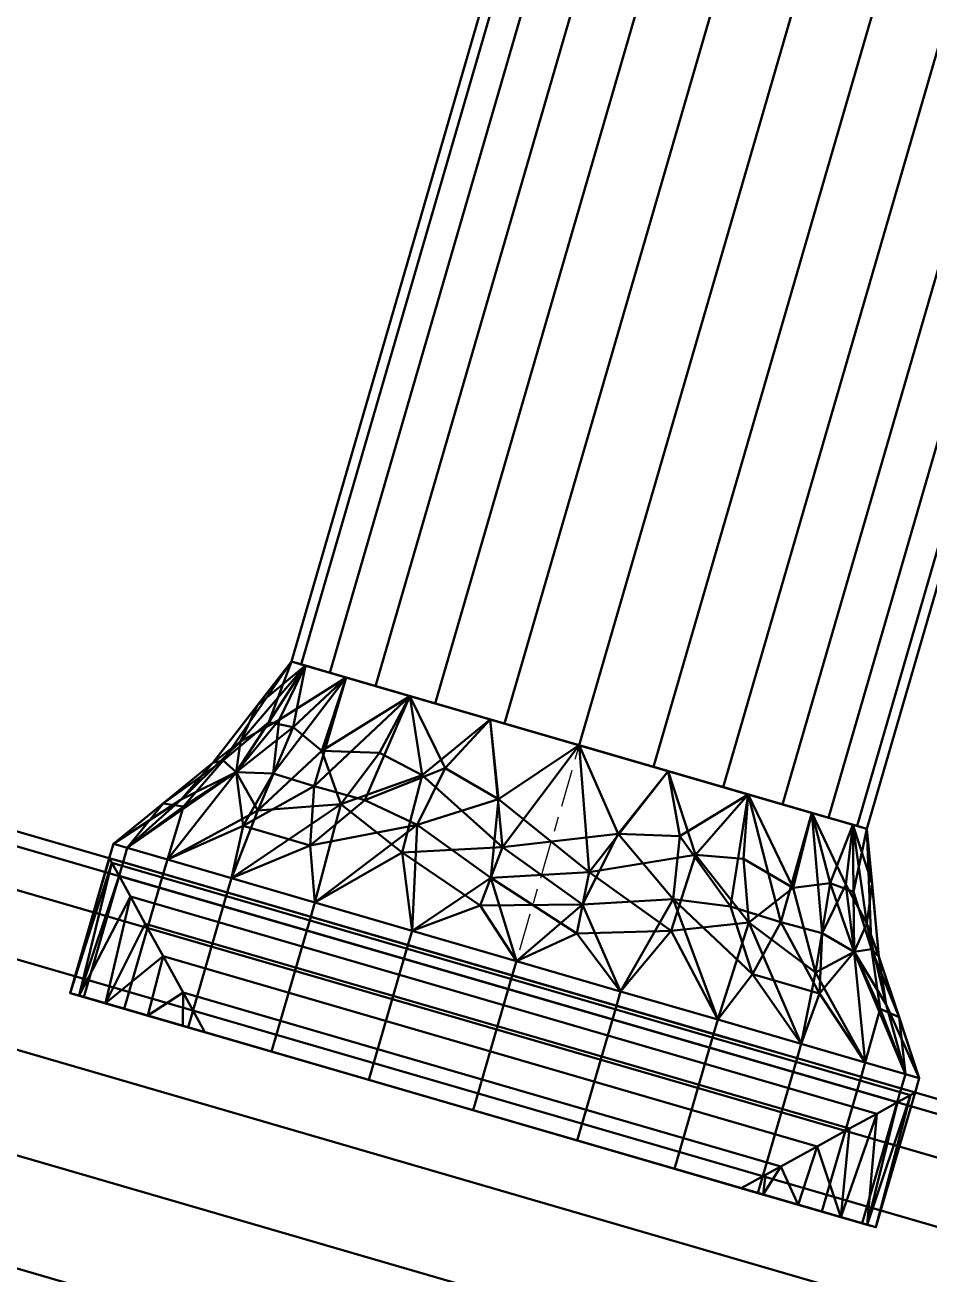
# Model space of a CAD drawing. Header units: inches. Extents: x -1654 to 1344, y -1538 to 36.
# Drawn here: x -42.9 to -27.82, y -363.86 to -343.02 of the extents above; entities that cross this region are included whole.
import ezdxf

# ---------------------------------------------------------------- set-up
doc = ezdxf.new("R2010")
doc.units = ezdxf.units.IN
doc.header["$MEASUREMENT"] = 0
doc.linetypes.add('Center', pattern=[1.25, 0.25, -0.1875, 0.625, -0.1875])
for name, color, linetype, lineweight in [('M-HVAC-DUCT', 1, 'Center', 30), ('M-HVAC-DUCT-RA', 1, 'Continuous', 50), ('M-HVAC-DUCT-SA', 1, 'Continuous', 50)]:
    doc.layers.add(name, color=color, linetype=linetype, lineweight=lineweight)

# ---------------------------------------------------------------- blocks, each defined once
blk = doc.blocks.new('Round Takeoff - Bellmouth - Standard-1005415-_3D_')
at = {"layer": 'M-HVAC-DUCT', "color": 8, "linetype": 'Continuous', "lineweight": 50}
mesh = blk.add_polyface(dxfattribs=at)
corners = [(-2.341, 0, 7), (-2.341, 1.812, 6.761), (-2.341, 3.5, 6.062), (-2.341, 4.95, 4.95), (-2.341, 6.062, 3.5), (-2.341, 6.761, 1.812), (-2.341, 7), (-2.341, 6.761, -1.812), (-2.341, 6.062, -3.5), (-2.341, 4.95, -4.95), (-2.341, 3.5, -6.062), (-2.341, 1.812, -6.761), (-2.341, 0, -7), (-2.341, -1.812, -6.761), (-2.341, -3.5, -6.062), (-2.341, -4.95, -4.95), (-2.341, -6.062, -3.5), (-2.341, -6.761, -1.812), (-2.341, -7), (-2.341, -6.761, 1.812), (-2.341, -6.062, 3.5), (-2.341, -4.95, 4.95), (-2.341, -3.5, 6.062), (-2.341, -1.812, 6.761)]
mesh.append_faces([[corners[k] for k in face] for face in [(2, 12, 1), (3, 6, 2)]], dxfattribs={"vtx0": -1, "vtx1": -1, "color": 8})
mesh.append_faces([[corners[k] for k in face] for face in [(12, 17, 0, 1)]], dxfattribs={"vtx0": -1, "vtx1": -1, "vtx3": -1, "color": 8})
mesh.append_faces([[corners[k] for k in face] for face in [(17, 21, 22)]], dxfattribs={"vtx0": -1, "vtx2": -1, "color": 8})
mesh.append_faces([[corners[k] for k in face] for face in [(12, 7, 8, 9)]], dxfattribs={"vtx0": -1, "vtx3": -1, "color": 8})
mesh.append_faces([[corners[k] for k in face] for face in [(18, 19, 17)]], dxfattribs={"vtx1": -1, "color": 8})
mesh.append_faces([[corners[k] for k in face] for face in [(20, 21, 17, 19)]], dxfattribs={"vtx1": -1, "vtx2": -1, "color": 8})
mesh.append_faces([[corners[k] for k in face] for face in [(6, 7, 12, 2)]], dxfattribs={"vtx1": -1, "vtx2": -1, "vtx3": -1, "color": 8})
mesh.append_faces([[corners[k] for k in face] for face in [(10, 11, 12, 9), (4, 5, 6, 3)]], dxfattribs={"vtx2": -1, "color": 8})
mesh.append_faces([[corners[k] for k in face] for face in [(12, 13, 14, 17), (22, 23, 0, 17)]], dxfattribs={"vtx2": -1, "vtx3": -1, "color": 8})
mesh.append_faces([[corners[k] for k in face] for face in [(14, 15, 16, 17)]], dxfattribs={"vtx3": -1, "color": 8})
mesh = blk.add_polyface(dxfattribs=at)
corners = [(-2.341, 7), (-2.341, 6.761, 1.812), (-2.341, 6.062, 3.5), (-2.341, 4.95, 4.95), (-2.341, 3.5, 6.062), (-2.341, 1.812, 6.761), (-2.341, 0, 7), (0, 0, 7), (0, 1.812, 6.761), (0, 3.5, 6.062), (0, 4.95, 4.95), (0, 6.062, 3.5), (0, 6.761, 1.812), (0, 7)]
mesh.append_faces([[corners[k] for k in face] for face in [(1, 12, 13, 0)]], dxfattribs={"vtx0": -1, "color": 8})
mesh.append_faces([[corners[k] for k in face] for face in [(5, 8, 9, 4), (10, 3, 4, 9), (2, 11, 12, 1), (11, 2, 3, 10)]], dxfattribs={"vtx0": -1, "vtx2": -1, "color": 8})
mesh.append_faces([[corners[k] for k in face] for face in [(6, 7, 8, 5)]], dxfattribs={"vtx2": -1, "color": 8})
mesh = blk.add_polyface(dxfattribs=at)
corners = [(-2.341, 0, -7), (-2.341, 1.812, -6.761), (-2.341, 3.5, -6.062), (-2.341, 4.95, -4.95), (-2.341, 6.062, -3.5), (-2.341, 6.761, -1.812), (-2.341, 7), (0, 7), (0, 6.761, -1.812), (0, 6.062, -3.5), (0, 4.95, -4.95), (0, 3.5, -6.062), (0, 1.812, -6.761), (0, 0, -7)]
mesh.append_faces([[corners[k] for k in face] for face in [(5, 8, 9, 4), (10, 3, 4, 9), (2, 11, 12, 1)]], dxfattribs={"vtx0": -1, "vtx2": -1, "color": 8})
mesh.append_faces([[corners[k] for k in face] for face in [(2, 3, 10, 11)]], dxfattribs={"vtx1": -1, "vtx3": -1, "color": 8})
mesh.append_faces([[corners[k] for k in face] for face in [(6, 7, 8, 5)]], dxfattribs={"vtx2": -1, "color": 8})
mesh.append_faces([[corners[k] for k in face] for face in [(12, 13, 0, 1)]], dxfattribs={"vtx3": -1, "color": 8})
mesh = blk.add_polyface(dxfattribs=at)
corners = [(0.25, 7), (0.25, 6.761, -1.812), (0.25, 6.062, -3.5), (0.25, 4.95, -4.95), (0.25, 3.5, -6.062), (0.25, 1.812, -6.761), (0.25, 0, -7), (0.25, -1.812, -6.761), (0.25, -3.5, -6.062), (0.25, -4.95, -4.95), (0.25, -6.062, -3.5), (0.25, -6.761, -1.812), (0.25, -7), (0, -7), (0, -6.761, -1.812), (0, -6.062, -3.5), (0, -4.95, -4.95), (0, -3.5, -6.062), (0, -1.812, -6.761), (0, 0, -7), (0, 1.812, -6.761), (0, 3.5, -6.062), (0, 4.95, -4.95), (0, 6.062, -3.5), (0, 6.761, -1.812), (0, 7)]
mesh.append_faces([[corners[k] for k in face] for face in [(16, 9, 10, 15), (17, 8, 9, 16), (15, 10, 11, 14)]], dxfattribs={"vtx0": -1, "vtx2": -1, "color": 8})
mesh.append_faces([[corners[k] for k in face] for face in [(0, 1, 24, 25)]], dxfattribs={"vtx1": -1, "color": 8})
mesh.append_faces([[corners[k] for k in face] for face in [(1, 2, 23, 24), (3, 4, 21, 22), (2, 3, 22, 23), (4, 5, 20, 21), (19, 20, 5, 6), (6, 7, 18, 19), (7, 8, 17, 18)]], dxfattribs={"vtx1": -1, "vtx3": -1, "color": 8})
mesh.append_faces([[corners[k] for k in face] for face in [(12, 13, 14, 11)]], dxfattribs={"vtx2": -1, "color": 8})
mesh = blk.add_polyface(dxfattribs=at)
corners = [(0.25, -7), (0.25, -6.761, 1.812), (0.25, -6.062, 3.5), (0.25, -4.95, 4.95), (0.25, -3.5, 6.062), (0.25, -1.812, 6.761), (0.25, 0, 7), (0.25, 1.812, 6.761), (0.25, 3.5, 6.062), (0.25, 4.95, 4.95), (0.25, 6.062, 3.5), (0.25, 6.761, 1.812), (0.25, 7), (0, 7), (0, 6.761, 1.812), (0, 6.062, 3.5), (0, 4.95, 4.95), (0, 3.5, 6.062), (0, 1.812, 6.761), (0, 0, 7), (0, -1.812, 6.761), (0, -3.5, 6.062), (0, -4.95, 4.95), (0, -6.062, 3.5), (0, -6.761, 1.812), (0, -7)]
mesh.append_faces([[corners[k] for k in face] for face in [(0, 1, 24, 25)]], dxfattribs={"vtx1": -1, "color": 8})
mesh.append_faces([[corners[k] for k in face] for face in [(1, 2, 23, 24), (3, 4, 21, 22), (2, 3, 22, 23), (4, 5, 20, 21), (19, 20, 5, 6), (7, 8, 17, 18), (8, 9, 16, 17), (10, 11, 14, 15), (9, 10, 15, 16), (6, 7, 18, 19)]], dxfattribs={"vtx1": -1, "vtx3": -1, "color": 8})
mesh.append_faces([[corners[k] for k in face] for face in [(11, 12, 13, 14)]], dxfattribs={"vtx3": -1, "color": 8})
mesh = blk.add_polyface(dxfattribs=at)
corners = [(4, 5), (4, 4.755, -1.545), (4, 4.045, -2.939), (4, 2.939, -4.045), (4, 1.545, -4.755), (4, 0, -5), (4, -1.545, -4.755), (4, -2.939, -4.045), (4, -4.045, -2.939), (4, -4.755, -1.545), (4, -5), (2.011, -5.786), (0.25, -7), (0.25, -6.761, -1.812), (0.25, -6.062, -3.5), (0.25, -4.95, -4.95), (0.25, -3.5, -6.062), (0.25, -1.812, -6.761), (0.25, 0, -7), (0.25, 1.812, -6.761), (0.25, 3.5, -6.062), (0.25, 4.95, -4.95), (0.25, 6.062, -3.5), (0.25, 6.761, -1.812), (0.25, 7), (2.011, 5.786), (2.011, 0.755, -5.737), (1.969, 5.367, -2.223), (1.947, 3.543, -4.618), (1.969, -2.223, -5.367), (1.969, -5.367, -2.223), (2.107, -4.056, -4.056), (1.457, 4.845, -3.717), (1.457, 2.337, -5.642), (1.463, -0.797, -6.051), (2.786, 2.375, -4.869), (2.76, -1.038, -5.328), (2.713, 4.096, -3.593), (2.96, 4.664, -2.613), (2.926, 5.077, -1.716), (2.095, 5.632, -1.122), (1.131, 6.393), (1.177, 6.051, -1.71), (1.141, -5.008, -3.843), (2.121, -4.767, -3.178), (4, -4.4, -2.242), (3.01, -4.921, -2.038), (3.142, -5.339), (2.482, -5.443, -1.093), (1.276, -6.124, -1.101), (1.141, -3.843, -5.008), (2.121, -3.178, -4.767), (4, -2.242, -4.4), (3.01, -2.038, -4.921), (0.973, 0.839, -6.375), (2.946, 3.164, -4.316)]
mesh.append_faces([[corners[k] for k in face] for face in [(3, 37, 2), (23, 42, 22), (22, 32, 21), (20, 33, 19), (25, 40, 41), (17, 29, 16), (13, 49, 12), (0, 40, 25), (12, 49, 11)]], dxfattribs={"vtx0": -1, "vtx1": -1, "color": 8})
mesh.append_faces([[corners[k] for k in face] for face in [(32, 38, 37), (1, 38, 39), (55, 37, 3), (26, 36, 34), (37, 28, 32), (38, 32, 27), (33, 35, 26), (43, 44, 30), (41, 40, 42), (46, 48, 30), (50, 43, 15), (21, 32, 28), (36, 29, 34), (38, 27, 39), (53, 51, 29), (55, 35, 28), (36, 26, 5), (31, 50, 51), (54, 33, 26), (35, 33, 28), (54, 34, 18), (29, 51, 50), (22, 27, 32), (30, 48, 49), (33, 20, 28), (37, 38, 2), (34, 29, 17), (26, 35, 4), (27, 40, 39), (39, 40, 0), (22, 42, 27), (42, 40, 27), (41, 42, 23), (44, 43, 31), (30, 14, 43), (31, 8, 44), (44, 8, 46), (47, 48, 9), (44, 46, 30), (48, 46, 9), (49, 48, 11), (30, 49, 13), (29, 50, 16), (43, 50, 31), (6, 53, 36), (7, 31, 51), (51, 53, 7), (36, 53, 29), (33, 54, 19), (34, 54, 26), (37, 55, 28), (3, 35, 55)]], dxfattribs={"vtx0": -1, "vtx1": -1, "vtx2": -1, "color": 8})
mesh.append_faces([[corners[k] for k in face] for face in [(38, 1, 2), (30, 13, 14), (50, 15, 16)]], dxfattribs={"vtx0": -1, "vtx2": -1, "color": 8})
mesh.append_faces([[corners[k] for k in face] for face in [(46, 8, 45, 9), (53, 6, 52, 7)]], dxfattribs={"vtx0": -1, "vtx3": -1, "color": 8})
mesh.append_faces([[corners[k] for k in face] for face in [(24, 41, 23)]], dxfattribs={"vtx1": -1, "color": 8})
mesh.append_faces([[corners[k] for k in face] for face in [(0, 1, 39), (5, 6, 36), (18, 19, 54), (17, 18, 34), (20, 21, 28), (7, 8, 31), (4, 5, 26), (14, 15, 43), (3, 4, 35), (47, 11, 48)]], dxfattribs={"vtx1": -1, "vtx2": -1, "color": 8})
mesh.append_faces([[corners[k] for k in face] for face in [(9, 10, 47)]], dxfattribs={"vtx2": -1, "color": 8})
mesh = blk.add_polyface(dxfattribs=at)
corners = [(4, -5), (4, -4.755, 1.545), (4, -4.045, 2.939), (4, -2.939, 4.045), (4, -1.545, 4.755), (4, 0, 5), (4, 1.545, 4.755), (4, 2.939, 4.045), (4, 4.045, 2.939), (4, 4.755, 1.545), (4, 5), (2.011, 5.786), (0.25, 7), (0.25, 6.761, 1.812), (0.25, 6.062, 3.5), (0.25, 4.95, 4.95), (0.25, 3.5, 6.062), (0.25, 1.812, 6.761), (0.25, 0, 7), (0.25, -1.812, 6.761), (0.25, -3.5, 6.062), (0.25, -4.95, 4.95), (0.25, -6.062, 3.5), (0.25, -6.761, 1.812), (0.25, -7), (2.011, -5.786), (2.011, -0.755, 5.737), (1.969, -5.367, 2.223), (1.947, -3.543, 4.618), (1.969, 2.223, 5.367), (1.969, 5.367, 2.223), (2.107, 4.056, 4.056), (1.457, -4.845, 3.717), (1.457, -2.337, 5.642), (1.463, 0.797, 6.051), (2.786, -2.375, 4.869), (2.76, 1.038, 5.328), (2.713, -4.096, 3.593), (2.96, -4.664, 2.613), (2.926, -5.077, 1.716), (2.095, -5.632, 1.122), (1.131, -6.393), (1.177, -6.051, 1.71), (1.141, 5.008, 3.843), (2.121, 4.767, 3.178), (4, 4.4, 2.242), (3.01, 4.921, 2.038), (3.142, 5.339), (2.482, 5.443, 1.093), (1.276, 6.124, 1.101), (1.141, 3.843, 5.008), (2.121, 3.178, 4.767), (4, 2.242, 4.4), (3.01, 2.038, 4.921), (0.973, -0.839, 6.375), (2.946, -3.164, 4.316)]
mesh.append_faces([[corners[k] for k in face] for face in [(3, 37, 2), (20, 33, 19), (8, 31, 7), (17, 29, 16), (25, 40, 41), (13, 49, 12), (22, 32, 21), (0, 40, 25), (12, 49, 11)]], dxfattribs={"vtx0": -1, "vtx1": -1, "color": 8})
mesh.append_faces([[corners[k] for k in face] for face in [(32, 38, 37), (46, 48, 30), (1, 38, 39), (55, 37, 3), (37, 38, 2), (37, 28, 32), (33, 35, 26), (41, 40, 42), (43, 44, 30), (22, 27, 32), (21, 32, 28), (36, 29, 34), (38, 27, 39), (53, 51, 29), (26, 36, 34), (31, 50, 51), (55, 35, 28), (36, 26, 5), (26, 35, 4), (50, 31, 43), (14, 43, 30), (54, 33, 26), (33, 20, 28), (30, 48, 49), (54, 34, 18), (34, 29, 17), (38, 32, 27), (35, 33, 28), (27, 40, 39), (39, 40, 0), (22, 42, 27), (42, 40, 27), (41, 42, 23), (50, 43, 15), (43, 31, 44), (31, 8, 44), (44, 8, 46), (47, 48, 9), (44, 46, 30), (48, 46, 9), (49, 48, 11), (30, 49, 13), (16, 29, 50), (51, 50, 29), (6, 53, 36), (7, 31, 51), (51, 53, 7), (36, 53, 29), (33, 54, 19), (34, 54, 26), (37, 55, 28), (3, 35, 55)]], dxfattribs={"vtx0": -1, "vtx1": -1, "vtx2": -1, "color": 8})
mesh.append_faces([[corners[k] for k in face] for face in [(42, 22, 23), (38, 1, 2), (30, 13, 14)]], dxfattribs={"vtx0": -1, "vtx2": -1, "color": 8})
mesh.append_faces([[corners[k] for k in face] for face in [(53, 6, 52, 7), (46, 8, 45, 9)]], dxfattribs={"vtx0": -1, "vtx3": -1, "color": 8})
mesh.append_faces([[corners[k] for k in face] for face in [(24, 41, 23)]], dxfattribs={"vtx1": -1, "color": 8})
mesh.append_faces([[corners[k] for k in face] for face in [(0, 1, 39), (15, 16, 50), (17, 18, 34), (18, 19, 54), (20, 21, 28), (14, 15, 43), (3, 4, 35), (5, 6, 36), (4, 5, 26), (47, 11, 48)]], dxfattribs={"vtx1": -1, "vtx2": -1, "color": 8})
mesh.append_faces([[corners[k] for k in face] for face in [(9, 10, 47)]], dxfattribs={"vtx2": -1, "color": 8})
mesh = blk.add_polyface(dxfattribs=at)
corners = [(4, -5), (4, -4.755, -1.545), (4, -4.045, -2.939), (4, -2.939, -4.045), (4, -1.545, -4.755), (4, 0, -5), (4, 1.545, -4.755), (4, 2.939, -4.045), (4, 4.045, -2.939), (4, 4.755, -1.545), (4, 5), (4, 0.125), (4, 0), (4, -0.125)]
mesh.append_faces([[corners[k] for k in face] for face in [(12, 5, 11)]], dxfattribs={"vtx0": -1, "vtx1": -1, "color": 8})
mesh.append_faces([[corners[k] for k in face] for face in [(13, 4, 5, 12), (11, 7, 8)]], dxfattribs={"vtx0": -1, "vtx2": -1, "color": 8})
mesh.append_faces([[corners[k] for k in face] for face in [(13, 2, 3, 4), (11, 5, 6, 7)]], dxfattribs={"vtx0": -1, "vtx3": -1, "color": 8})
mesh.append_faces([[corners[k] for k in face] for face in [(9, 10, 11, 8)]], dxfattribs={"vtx2": -1, "color": 8})
mesh.append_faces([[corners[k] for k in face] for face in [(13, 0, 1, 2)]], dxfattribs={"vtx3": -1, "color": 8})
mesh = blk.add_polyface(dxfattribs=at)
corners = [(4, 5), (4, 4.755, 1.545), (4, 4.045, 2.939), (4, 2.939, 4.045), (4, 1.545, 4.755), (4, 0, 5), (4, -1.545, 4.755), (4, -2.939, 4.045), (4, -4.045, 2.939), (4, -4.755, 1.545), (4, -5), (4, -0.125), (4, 0), (4, 0.125)]
mesh.append_faces([[corners[k] for k in face] for face in [(5, 11, 12, 13)]], dxfattribs={"vtx0": -1, "vtx3": -1, "color": 8})
mesh.append_faces([[corners[k] for k in face] for face in [(6, 7, 11, 5), (7, 8, 11), (3, 4, 13, 2), (4, 5, 13)]], dxfattribs={"vtx1": -1, "vtx2": -1, "color": 8})
mesh.append_faces([[corners[k] for k in face] for face in [(9, 10, 11, 8)]], dxfattribs={"vtx2": -1, "color": 8})
mesh.append_faces([[corners[k] for k in face] for face in [(13, 0, 1, 2)]], dxfattribs={"vtx3": -1, "color": 8})
mesh = blk.add_polyface(dxfattribs=at)
corners = [(-2.341, -7), (-2.341, -6.761, -1.812), (-2.341, -6.062, -3.5), (-2.341, -4.95, -4.95), (-2.341, -3.5, -6.062), (-2.341, -1.812, -6.761), (-2.341, 0, -7), (0, 0, -7), (0, -1.812, -6.761), (0, -3.5, -6.062), (0, -4.95, -4.95), (0, -6.062, -3.5), (0, -6.761, -1.812), (0, -7)]
mesh.append_faces([[corners[k] for k in face] for face in [(5, 8, 9, 4), (10, 3, 4, 9), (2, 11, 12, 1), (11, 2, 3, 10)]], dxfattribs={"vtx0": -1, "vtx2": -1, "color": 8})
mesh.append_faces([[corners[k] for k in face] for face in [(6, 7, 8, 5)]], dxfattribs={"vtx2": -1, "color": 8})
mesh.append_faces([[corners[k] for k in face] for face in [(12, 13, 0, 1)]], dxfattribs={"vtx3": -1, "color": 8})
mesh = blk.add_polyface(dxfattribs=at)
corners = [(-2.341, 0, 7), (-2.341, -1.812, 6.761), (-2.341, -3.5, 6.062), (-2.341, -4.95, 4.95), (-2.341, -6.062, 3.5), (-2.341, -6.761, 1.812), (-2.341, -7), (0, -7), (0, -6.761, 1.812), (0, -6.062, 3.5), (0, -4.95, 4.95), (0, -3.5, 6.062), (0, -1.812, 6.761), (0, 0, 7)]
mesh.append_faces([[corners[k] for k in face] for face in [(1, 12, 13, 0)]], dxfattribs={"vtx0": -1, "color": 8})
mesh.append_faces([[corners[k] for k in face] for face in [(5, 8, 9, 4), (10, 3, 4, 9), (2, 11, 12, 1), (11, 2, 3, 10)]], dxfattribs={"vtx0": -1, "vtx2": -1, "color": 8})
mesh.append_faces([[corners[k] for k in face] for face in [(6, 7, 8, 5)]], dxfattribs={"vtx2": -1, "color": 8})

msp = doc.modelspace()

# ---------------------------------------------------------------- linework, layer by layer
at = {"layer": 'M-HVAC-DUCT'}
for p, q in [((3.555, -377.31, 1314), (-691.663, -175.201, 1314)), ((3.555, -377.31, 1314), (-691.663, -175.201, 1314)), ((-33.659, -355.036, 1314), (-25.362, -326.494, 1314)), ((-33.659, -355.036, 1314), (-25.362, -326.494, 1314)), ((-33.659, -355.036, 1314), (-35.429, -361.125, 1314))]:
    msp.add_line(p, q, dxfattribs=at)

# ---------------------------------------------------------------- block references
at = {"layer": 'M-HVAC-DUCT-RA', "color": 8, "extrusion": (0, 0, -1), "rotation": 106.2098687159166}
msp.add_blockref('Round Takeoff - Bellmouth - Standard-1005415-_3D_', (34.776, -358.877, -1314), dxfattribs=at)

# ---------------------------------------------------------------- meshes
at = {"layer": 'M-HVAC-DUCT-RA', "color": 8}
mesh = msp.add_polyface(dxfattribs=at)
corners = [(3.555, -377.31, 1321), (4.061, -375.57, 1320.761), (4.532, -373.949, 1320.062), (4.937, -372.557, 1318.95), (5.247, -371.489, 1317.5), (5.442, -370.817, 1315.812), (5.509, -370.588, 1314), (-689.709, -168.479, 1314), (-689.775, -168.708, 1315.812), (-689.971, -169.38, 1317.5), (-690.281, -170.448, 1318.95), (-690.686, -171.84, 1320.062), (-691.157, -173.461, 1320.761), (-691.663, -175.201, 1321)]
mesh.append_faces([[corners[k] for k in face] for face in [(8, 9, 4, 5), (3, 4, 9, 10), (11, 12, 1, 2), (2, 3, 10, 11)]], dxfattribs={"vtx1": -1, "vtx3": -1, "color": 8})
mesh.append_faces([[corners[k] for k in face] for face in [(6, 7, 8, 5)]], dxfattribs={"vtx2": -1, "color": 8})
mesh.append_faces([[corners[k] for k in face] for face in [(12, 13, 0, 1)]], dxfattribs={"vtx3": -1, "color": 8})
mesh = msp.add_polyface(dxfattribs=at)
corners = [(5.509, -370.588, 1314), (5.442, -370.817, 1312.188), (5.247, -371.489, 1310.5), (4.937, -372.557, 1309.05), (4.532, -373.949, 1307.938), (4.061, -375.57, 1307.239), (3.555, -377.31, 1307), (-691.663, -175.201, 1307), (-691.157, -173.461, 1307.239), (-690.686, -171.84, 1307.938), (-690.281, -170.448, 1309.05), (-689.971, -169.38, 1310.5), (-689.775, -168.708, 1312.188), (-689.709, -168.479, 1314)]
mesh.append_faces([[corners[k] for k in face] for face in [(7, 8, 5, 6)]], dxfattribs={"vtx1": -1, "color": 8})
mesh.append_faces([[corners[k] for k in face] for face in [(8, 9, 4, 5), (3, 4, 9, 10), (11, 12, 1, 2), (2, 3, 10, 11)]], dxfattribs={"vtx1": -1, "vtx3": -1, "color": 8})
mesh.append_faces([[corners[k] for k in face] for face in [(12, 13, 0, 1)]], dxfattribs={"vtx3": -1, "color": 8})
mesh = msp.add_polyface(dxfattribs=at)
corners = [(1.601, -384.032, 1314), (1.667, -383.803, 1315.812), (1.863, -383.131, 1317.5), (2.173, -382.063, 1318.95), (2.578, -380.671, 1320.062), (3.049, -379.05, 1320.761), (3.555, -377.31, 1321), (-691.663, -175.201, 1321), (-692.169, -176.94, 1320.761), (-692.64, -178.562, 1320.062), (-693.045, -179.954, 1318.95), (-693.355, -181.022, 1317.5), (-693.55, -181.693, 1315.812), (-693.617, -181.922, 1314)]
mesh.append_faces([[corners[k] for k in face] for face in [(7, 8, 5, 6)]], dxfattribs={"vtx1": -1, "color": 8})
mesh.append_faces([[corners[k] for k in face] for face in [(8, 9, 4, 5), (3, 4, 9, 10), (11, 12, 1, 2), (2, 3, 10, 11)]], dxfattribs={"vtx1": -1, "vtx3": -1, "color": 8})
mesh.append_faces([[corners[k] for k in face] for face in [(12, 13, 0, 1)]], dxfattribs={"vtx3": -1, "color": 8})
mesh = msp.add_polyface(dxfattribs=at)
corners = [(3.555, -377.31, 1307), (3.049, -379.05, 1307.239), (2.578, -380.671, 1307.938), (2.173, -382.063, 1309.05), (1.863, -383.131, 1310.5), (1.667, -383.803, 1312.188), (1.601, -384.032, 1314), (-693.617, -181.922, 1314), (-693.55, -181.693, 1312.188), (-693.355, -181.022, 1310.5), (-693.045, -179.954, 1309.05), (-692.64, -178.562, 1307.938), (-692.169, -176.94, 1307.239), (-691.663, -175.201, 1307)]
mesh.append_faces([[corners[k] for k in face] for face in [(7, 8, 5, 6)]], dxfattribs={"vtx1": -1, "color": 8})
mesh.append_faces([[corners[k] for k in face] for face in [(8, 9, 4, 5), (3, 4, 9, 10), (11, 12, 1, 2), (2, 3, 10, 11)]], dxfattribs={"vtx1": -1, "vtx3": -1, "color": 8})
mesh.append_faces([[corners[k] for k in face] for face in [(12, 13, 0, 1)]], dxfattribs={"vtx3": -1, "color": 8})
mesh = msp.add_polyface(dxfattribs=at)
corners = [(-38.46, -353.64, 1314), (-38.297, -353.688, 1315.294), (-37.817, -353.827, 1316.5), (-37.054, -354.049, 1317.536), (-36.06, -354.338, 1318.33), (-34.902, -354.675, 1318.83), (-33.659, -355.036, 1319), (-25.362, -326.494, 1319), (-26.604, -326.133, 1318.83), (-27.762, -325.796, 1318.33), (-28.757, -325.507, 1317.536), (-29.52, -325.286, 1316.5), (-29.999, -325.146, 1315.294), (-30.163, -325.099, 1314)]
mesh.append_faces([[corners[k] for k in face] for face in [(7, 8, 5, 6)]], dxfattribs={"vtx1": -1, "color": 8})
mesh.append_faces([[corners[k] for k in face] for face in [(8, 9, 4, 5), (3, 4, 9, 10), (11, 12, 1, 2), (2, 3, 10, 11)]], dxfattribs={"vtx1": -1, "vtx3": -1, "color": 8})
mesh.append_faces([[corners[k] for k in face] for face in [(12, 13, 0, 1)]], dxfattribs={"vtx3": -1, "color": 8})
mesh = msp.add_polyface(dxfattribs=at)
corners = [(-33.659, -355.036, 1309), (-34.902, -354.675, 1309.17), (-36.06, -354.338, 1309.67), (-37.054, -354.049, 1310.464), (-37.817, -353.827, 1311.5), (-38.297, -353.688, 1312.706), (-38.46, -353.64, 1314), (-30.163, -325.099, 1314), (-29.999, -325.146, 1312.706), (-29.52, -325.286, 1311.5), (-28.757, -325.507, 1310.464), (-27.762, -325.796, 1309.67), (-26.604, -326.133, 1309.17), (-25.362, -326.494, 1309)]
mesh.append_faces([[corners[k] for k in face] for face in [(7, 8, 5, 6)]], dxfattribs={"vtx1": -1, "color": 8})
mesh.append_faces([[corners[k] for k in face] for face in [(8, 9, 4, 5), (3, 4, 9, 10), (11, 12, 1, 2), (2, 3, 10, 11)]], dxfattribs={"vtx1": -1, "vtx3": -1, "color": 8})
mesh.append_faces([[corners[k] for k in face] for face in [(12, 13, 0, 1)]], dxfattribs={"vtx3": -1, "color": 8})
mesh = msp.add_polyface(dxfattribs=at)
corners = [(-33.659, -355.036, 1319), (-32.416, -355.397, 1318.83), (-31.258, -355.734, 1318.33), (-30.264, -356.023, 1317.536), (-29.501, -356.245, 1316.5), (-29.021, -356.384, 1315.294), (-28.858, -356.432, 1314), (-20.56, -327.89, 1314), (-20.724, -327.843, 1315.294), (-21.204, -327.703, 1316.5), (-21.967, -327.481, 1317.536), (-22.961, -327.192, 1318.33), (-24.119, -326.856, 1318.83), (-25.362, -326.494, 1319)]
mesh.append_faces([[corners[k] for k in face] for face in [(8, 9, 4, 5), (3, 4, 9, 10), (11, 12, 1, 2), (2, 3, 10, 11)]], dxfattribs={"vtx1": -1, "vtx3": -1, "color": 8})
mesh.append_faces([[corners[k] for k in face] for face in [(6, 7, 8, 5)]], dxfattribs={"vtx2": -1, "color": 8})
mesh.append_faces([[corners[k] for k in face] for face in [(12, 13, 0, 1)]], dxfattribs={"vtx3": -1, "color": 8})
mesh = msp.add_polyface(dxfattribs=at)
corners = [(-28.858, -356.432, 1314), (-29.021, -356.384, 1312.706), (-29.501, -356.245, 1311.5), (-30.264, -356.023, 1310.464), (-31.258, -355.734, 1309.67), (-32.416, -355.397, 1309.17), (-33.659, -355.036, 1309), (-25.362, -326.494, 1309), (-24.119, -326.856, 1309.17), (-22.961, -327.192, 1309.67), (-21.967, -327.481, 1310.464), (-21.204, -327.703, 1311.5), (-20.724, -327.843, 1312.706), (-20.56, -327.89, 1314)]
mesh.append_faces([[corners[k] for k in face] for face in [(7, 8, 5, 6)]], dxfattribs={"vtx1": -1, "color": 8})
mesh.append_faces([[corners[k] for k in face] for face in [(8, 9, 4, 5), (3, 4, 9, 10), (11, 12, 1, 2), (2, 3, 10, 11)]], dxfattribs={"vtx1": -1, "vtx3": -1, "color": 8})
mesh.append_faces([[corners[k] for k in face] for face in [(12, 13, 0, 1)]], dxfattribs={"vtx3": -1, "color": 8})
mesh = msp.add_polyface(dxfattribs=at)
corners = [(-28.858, -356.432, 1314), (-29.021, -356.384, 1315.294), (-29.501, -356.245, 1316.5), (-30.264, -356.023, 1317.536), (-31.258, -355.734, 1318.33), (-32.416, -355.397, 1318.83), (-33.659, -355.036, 1319), (-34.902, -354.675, 1318.83), (-36.06, -354.338, 1318.33), (-37.054, -354.049, 1317.536), (-37.817, -353.827, 1316.5), (-38.297, -353.688, 1315.294), (-38.46, -353.64, 1314), (-38.297, -353.688, 1312.706), (-37.817, -353.827, 1311.5), (-37.054, -354.049, 1310.464), (-36.06, -354.338, 1309.67), (-34.902, -354.675, 1309.17), (-33.659, -355.036, 1309), (-32.416, -355.397, 1309.17), (-31.258, -355.734, 1309.67), (-30.264, -356.023, 1310.464), (-29.501, -356.245, 1311.5), (-29.021, -356.384, 1312.706)]
mesh.append_faces([[corners[k] for k in face] for face in [(7, 5, 6)]], dxfattribs={"vtx0": -1, "color": 8})
mesh.append_faces([[corners[k] for k in face] for face in [(15, 10, 13, 14)]], dxfattribs={"vtx0": -1, "vtx1": -1, "color": 8})
mesh.append_faces([[corners[k] for k in face] for face in [(3, 7, 10)]], dxfattribs={"vtx0": -1, "vtx1": -1, "vtx2": -1, "color": 8})
mesh.append_faces([[corners[k] for k in face] for face in [(15, 21, 3, 10)]], dxfattribs={"vtx0": -1, "vtx1": -1, "vtx2": -1, "vtx3": -1, "color": 8})
mesh.append_faces([[corners[k] for k in face] for face in [(12, 13, 10, 11)]], dxfattribs={"vtx1": -1, "color": 8})
mesh.append_faces([[corners[k] for k in face] for face in [(17, 18, 19), (8, 9, 10, 7), (23, 0, 1)]], dxfattribs={"vtx2": -1, "color": 8})
mesh.append_faces([[corners[k] for k in face] for face in [(15, 16, 17, 21), (19, 20, 21, 17), (21, 22, 23, 1), (1, 2, 3, 21), (3, 4, 5, 7)]], dxfattribs={"vtx2": -1, "vtx3": -1, "color": 8})
mesh = msp.add_polyface(dxfattribs=at)
corners = [(-41.497, -356.923, 1314), (-42.151, -359.171, 1314), (-42.002, -359.214, 1315.465), (-41.563, -359.342, 1316.863), (-40.853, -359.548, 1318.134), (-39.903, -359.824, 1319.224), (-40.266, -359.163, 1318.694), (-40.6, -358.555, 1318.087), (-40.897, -358.016, 1317.401), (-41.146, -357.562, 1316.638), (-41.336, -357.216, 1315.805), (-41.456, -356.998, 1314.917), (-40.272, -359.717, 1318.801), (-40.125, -359.42, 1318.9)]
mesh.append_faces([[corners[k] for k in face] for face in [(1, 11, 0)]], dxfattribs={"vtx0": -1, "color": 8})
mesh.append_faces([[corners[k] for k in face] for face in [(4, 7, 3), (10, 2, 9), (2, 11, 1)]], dxfattribs={"vtx0": -1, "vtx1": -1, "color": 8})
mesh.append_faces([[corners[k] for k in face] for face in [(4, 6, 7), (3, 7, 8), (6, 4, 12), (2, 10, 11), (9, 2, 3)]], dxfattribs={"vtx0": -1, "vtx2": -1, "color": 8})
mesh.append_faces([[corners[k] for k in face] for face in [(13, 6, 12, 5)]], dxfattribs={"vtx1": -1, "color": 8})
mesh.append_faces([[corners[k] for k in face] for face in [(8, 9, 3)]], dxfattribs={"vtx1": -1, "vtx2": -1, "color": 8})
mesh = msp.add_polyface(dxfattribs=at)
corners = [(-42.151, -359.171, 1314), (-41.497, -356.923, 1314), (-41.456, -356.998, 1313.083), (-41.336, -357.216, 1312.195), (-41.146, -357.562, 1311.362), (-40.897, -358.016, 1310.599), (-40.6, -358.555, 1309.913), (-40.266, -359.163, 1309.306), (-39.903, -359.824, 1308.776), (-40.853, -359.548, 1309.866), (-41.563, -359.342, 1311.137), (-42.002, -359.214, 1312.535), (-40.272, -359.717, 1309.199), (-40.125, -359.42, 1309.1)]
mesh.append_faces([[corners[k] for k in face] for face in [(12, 7, 13, 8)]], dxfattribs={"vtx0": -1, "color": 8})
mesh.append_faces([[corners[k] for k in face] for face in [(11, 4, 10), (9, 7, 12), (5, 10, 4)]], dxfattribs={"vtx0": -1, "vtx1": -1, "color": 8})
mesh.append_faces([[corners[k] for k in face] for face in [(11, 2, 3), (2, 11, 0), (11, 3, 4), (10, 5, 6), (9, 6, 7), (6, 9, 10)]], dxfattribs={"vtx0": -1, "vtx2": -1, "color": 8})
mesh.append_faces([[corners[k] for k in face] for face in [(0, 1, 2)]], dxfattribs={"vtx2": -1, "color": 8})
mesh = msp.add_polyface(dxfattribs=at)
corners = [(-28.054, -360.831, 1314), (-41.497, -356.923, 1314), (-41.456, -356.998, 1314.917), (-41.336, -357.216, 1315.805), (-41.146, -357.562, 1316.638), (-40.897, -358.016, 1317.401), (-40.6, -358.555, 1318.087), (-40.266, -359.163, 1318.694), (-39.903, -359.824, 1319.224), (-30.955, -362.426, 1319.224), (-30.294, -362.062, 1318.694), (-29.686, -361.728, 1318.087), (-29.147, -361.432, 1317.401), (-28.693, -361.183, 1316.638), (-28.347, -360.992, 1315.805), (-28.129, -360.872, 1314.917)]
mesh.append_faces([[corners[k] for k in face] for face in [(2, 3, 14, 15), (3, 4, 13, 14), (12, 13, 4, 5), (5, 6, 11, 12), (6, 7, 10, 11)]], dxfattribs={"vtx1": -1, "vtx3": -1, "color": 8})
mesh.append_faces([[corners[k] for k in face] for face in [(0, 1, 2, 15)]], dxfattribs={"vtx2": -1, "color": 8})
mesh.append_faces([[corners[k] for k in face] for face in [(7, 8, 9, 10)]], dxfattribs={"vtx3": -1, "color": 8})
mesh = msp.add_polyface(dxfattribs=at)
corners = [(-41.497, -356.923, 1314), (-28.054, -360.831, 1314), (-28.129, -360.872, 1313.083), (-28.347, -360.992, 1312.195), (-28.693, -361.183, 1311.362), (-29.147, -361.432, 1310.599), (-29.686, -361.728, 1309.913), (-30.294, -362.062, 1309.306), (-30.955, -362.426, 1308.776), (-39.903, -359.824, 1308.776), (-40.266, -359.163, 1309.306), (-40.6, -358.555, 1309.913), (-40.897, -358.016, 1310.599), (-41.146, -357.562, 1311.362), (-41.336, -357.216, 1312.195), (-41.456, -356.998, 1313.083)]
mesh.append_faces([[corners[k] for k in face] for face in [(9, 10, 7, 8)]], dxfattribs={"vtx1": -1, "color": 8})
mesh.append_faces([[corners[k] for k in face] for face in [(10, 11, 6, 7), (11, 12, 5, 6), (4, 5, 12, 13), (13, 14, 3, 4), (14, 15, 2, 3)]], dxfattribs={"vtx1": -1, "vtx3": -1, "color": 8})
mesh.append_faces([[corners[k] for k in face] for face in [(15, 0, 1, 2)]], dxfattribs={"vtx3": -1, "color": 8})
mesh = msp.add_polyface(dxfattribs=at)
corners = [(-30.955, -362.426, 1308.776), (-30.005, -362.702, 1309.866), (-29.295, -362.908, 1311.137), (-28.856, -363.036, 1312.535), (-28.708, -363.079, 1314), (-28.856, -363.036, 1315.465), (-29.295, -362.908, 1316.863), (-30.005, -362.702, 1318.134), (-30.955, -362.426, 1319.224), (-39.903, -359.824, 1319.224), (-40.853, -359.548, 1318.134), (-41.563, -359.342, 1316.863), (-42.002, -359.214, 1315.465), (-42.151, -359.171, 1314), (-42.002, -359.214, 1312.535), (-41.563, -359.342, 1311.137), (-40.853, -359.548, 1309.866), (-39.903, -359.824, 1308.776)]
mesh.append_faces([[corners[k] for k in face] for face in [(5, 1, 4)]], dxfattribs={"vtx0": -1, "vtx1": -1, "color": 8})
mesh.append_faces([[corners[k] for k in face] for face in [(5, 9, 12, 15)]], dxfattribs={"vtx0": -1, "vtx1": -1, "vtx2": -1, "vtx3": -1, "color": 8})
mesh.append_faces([[corners[k] for k in face] for face in [(3, 4, 1, 2)]], dxfattribs={"vtx1": -1, "color": 8})
mesh.append_faces([[corners[k] for k in face] for face in [(0, 1, 5, 15)]], dxfattribs={"vtx1": -1, "vtx2": -1, "vtx3": -1, "color": 8})
mesh.append_faces([[corners[k] for k in face] for face in [(7, 8, 9), (16, 17, 0, 15)]], dxfattribs={"vtx2": -1, "color": 8})
mesh.append_faces([[corners[k] for k in face] for face in [(5, 6, 7, 9)]], dxfattribs={"vtx2": -1, "vtx3": -1, "color": 8})
mesh.append_faces([[corners[k] for k in face] for face in [(9, 10, 11, 12), (12, 13, 14, 15)]], dxfattribs={"vtx3": -1, "color": 8})
mesh = msp.add_polyface(dxfattribs=at)
corners = [(-28.054, -360.831, 1314), (-28.708, -363.079, 1314), (-28.856, -363.036, 1312.535), (-29.295, -362.908, 1311.137), (-30.005, -362.702, 1309.866), (-30.955, -362.426, 1308.776), (-30.294, -362.062, 1309.306), (-29.686, -361.728, 1309.913), (-29.147, -361.432, 1310.599), (-28.693, -361.183, 1311.362), (-28.347, -360.992, 1312.195), (-28.129, -360.872, 1313.083), (-30.586, -362.533, 1309.199), (-30.551, -362.203, 1309.1)]
mesh.append_faces([[corners[k] for k in face] for face in [(1, 11, 0)]], dxfattribs={"vtx0": -1, "color": 8})
mesh.append_faces([[corners[k] for k in face] for face in [(4, 7, 3), (10, 2, 9), (2, 11, 1)]], dxfattribs={"vtx0": -1, "vtx1": -1, "color": 8})
mesh.append_faces([[corners[k] for k in face] for face in [(4, 6, 7), (3, 7, 8), (6, 4, 12), (2, 10, 11), (9, 2, 3)]], dxfattribs={"vtx0": -1, "vtx2": -1, "color": 8})
mesh.append_faces([[corners[k] for k in face] for face in [(13, 6, 12, 5)]], dxfattribs={"vtx1": -1, "color": 8})
mesh.append_faces([[corners[k] for k in face] for face in [(8, 9, 3)]], dxfattribs={"vtx1": -1, "vtx2": -1, "color": 8})
mesh = msp.add_polyface(dxfattribs=at)
corners = [(-28.708, -363.079, 1314), (-28.054, -360.831, 1314), (-28.129, -360.872, 1314.917), (-28.347, -360.992, 1315.805), (-28.693, -361.183, 1316.638), (-29.147, -361.432, 1317.401), (-29.686, -361.728, 1318.087), (-30.294, -362.062, 1318.694), (-30.955, -362.426, 1319.224), (-30.005, -362.702, 1318.134), (-29.295, -362.908, 1316.863), (-28.856, -363.036, 1315.465), (-30.586, -362.533, 1318.801), (-30.551, -362.203, 1318.9)]
mesh.append_faces([[corners[k] for k in face] for face in [(11, 4, 10), (5, 10, 4)]], dxfattribs={"vtx0": -1, "vtx1": -1, "color": 8})
mesh.append_faces([[corners[k] for k in face] for face in [(11, 2, 3), (2, 11, 0), (11, 3, 4), (10, 5, 6), (9, 6, 7)]], dxfattribs={"vtx0": -1, "vtx2": -1, "color": 8})
mesh.append_faces([[corners[k] for k in face] for face in [(9, 10, 6)]], dxfattribs={"vtx1": -1, "vtx2": -1, "color": 8})
mesh.append_faces([[corners[k] for k in face] for face in [(12, 9, 7, 13)]], dxfattribs={"vtx1": -1, "vtx3": -1, "color": 8})
mesh.append_faces([[corners[k] for k in face] for face in [(0, 1, 2), (13, 8, 12)]], dxfattribs={"vtx2": -1, "color": 8})
at = {"layer": 'M-HVAC-DUCT-SA', "color": 8}
mesh = msp.add_polyface(dxfattribs=at)
corners = [(217.678, -463.725, 1340), (218.175, -462.016, 1339.799), (218.647, -460.392, 1339.208), (219.07, -458.936, 1338.255), (219.424, -457.719, 1336.988), (219.69, -456.804, 1335.471), (219.855, -456.236, 1333.78), (219.911, -456.043, 1332), (-798.8, -159.89, 1332), (-798.856, -160.083, 1333.78), (-799.021, -160.651, 1335.471), (-799.287, -161.566, 1336.988), (-799.641, -162.783, 1338.255), (-800.065, -164.239, 1339.208), (-800.537, -165.863, 1339.799), (-801.034, -167.572, 1340)]
mesh.append_faces([[corners[k] for k in face] for face in [(9, 10, 5, 6), (10, 11, 4, 5), (3, 4, 11, 12), (12, 13, 2, 3), (13, 14, 1, 2)]], dxfattribs={"vtx1": -1, "vtx3": -1, "color": 8})
mesh.append_faces([[corners[k] for k in face] for face in [(7, 8, 9, 6)]], dxfattribs={"vtx2": -1, "color": 8})
mesh.append_faces([[corners[k] for k in face] for face in [(14, 15, 0, 1)]], dxfattribs={"vtx3": -1, "color": 8})
mesh = msp.add_polyface(dxfattribs=at)
corners = [(219.911, -456.043, 1332), (219.855, -456.236, 1330.22), (219.69, -456.804, 1328.529), (219.424, -457.719, 1327.012), (219.07, -458.936, 1325.745), (218.647, -460.392, 1324.792), (218.175, -462.016, 1324.201), (217.678, -463.725, 1324), (-801.034, -167.572, 1324), (-800.537, -165.863, 1324.201), (-800.065, -164.239, 1324.792), (-799.641, -162.783, 1325.745), (-799.287, -161.566, 1327.012), (-799.021, -160.651, 1328.529), (-798.856, -160.083, 1330.22), (-798.8, -159.89, 1332)]
mesh.append_faces([[corners[k] for k in face] for face in [(8, 9, 6, 7)]], dxfattribs={"vtx1": -1, "color": 8})
mesh.append_faces([[corners[k] for k in face] for face in [(9, 10, 5, 6), (10, 11, 4, 5), (3, 4, 11, 12), (12, 13, 2, 3), (13, 14, 1, 2)]], dxfattribs={"vtx1": -1, "vtx3": -1, "color": 8})
mesh.append_faces([[corners[k] for k in face] for face in [(14, 15, 0, 1)]], dxfattribs={"vtx3": -1, "color": 8})
mesh = msp.add_polyface(dxfattribs=at)
corners = [(215.444, -471.407, 1332), (215.5, -471.215, 1333.78), (215.666, -470.647, 1335.471), (215.932, -469.731, 1336.988), (216.285, -468.515, 1338.255), (216.709, -467.059, 1339.208), (217.181, -465.435, 1339.799), (217.678, -463.725, 1340), (-801.034, -167.572, 1340), (-801.53, -169.282, 1339.799), (-802.002, -170.905, 1339.208), (-802.426, -172.362, 1338.255), (-802.78, -173.578, 1336.988), (-803.046, -174.493, 1335.471), (-803.211, -175.062, 1333.78), (-803.267, -175.254, 1332)]
mesh.append_faces([[corners[k] for k in face] for face in [(8, 9, 6, 7)]], dxfattribs={"vtx1": -1, "color": 8})
mesh.append_faces([[corners[k] for k in face] for face in [(9, 10, 5, 6), (10, 11, 4, 5), (3, 4, 11, 12), (12, 13, 2, 3), (13, 14, 1, 2)]], dxfattribs={"vtx1": -1, "vtx3": -1, "color": 8})
mesh.append_faces([[corners[k] for k in face] for face in [(14, 15, 0, 1)]], dxfattribs={"vtx3": -1, "color": 8})
mesh = msp.add_polyface(dxfattribs=at)
corners = [(217.678, -463.725, 1324), (217.181, -465.435, 1324.201), (216.709, -467.059, 1324.792), (216.285, -468.515, 1325.745), (215.932, -469.731, 1327.012), (215.666, -470.647, 1328.529), (215.5, -471.215, 1330.22), (215.444, -471.407, 1332), (-803.267, -175.254, 1332), (-803.211, -175.062, 1330.22), (-803.046, -174.493, 1328.529), (-802.78, -173.578, 1327.012), (-802.426, -172.362, 1325.745), (-802.002, -170.905, 1324.792), (-801.53, -169.282, 1324.201), (-801.034, -167.572, 1324)]
mesh.append_faces([[corners[k] for k in face] for face in [(8, 9, 6, 7)]], dxfattribs={"vtx1": -1, "color": 8})
mesh.append_faces([[corners[k] for k in face] for face in [(9, 10, 5, 6), (10, 11, 4, 5), (3, 4, 11, 12), (12, 13, 2, 3), (13, 14, 1, 2)]], dxfattribs={"vtx1": -1, "vtx3": -1, "color": 8})
mesh.append_faces([[corners[k] for k in face] for face in [(14, 15, 0, 1)]], dxfattribs={"vtx3": -1, "color": 8})
mesh = msp.add_polyface(dxfattribs=at)
corners = [(143.555, -462.444, 1333), (144.061, -460.704, 1332.761), (144.532, -459.083, 1332.062), (144.937, -457.691, 1330.95), (145.248, -456.623, 1329.5), (145.443, -455.951, 1327.812), (145.509, -455.722, 1326), (-237.629, -344.339, 1326), (-237.695, -344.568, 1327.812), (-237.89, -345.239, 1329.5), (-238.201, -346.308, 1330.95), (-238.606, -347.7, 1332.062), (-239.077, -349.321, 1332.761), (-239.583, -351.06, 1333)]
mesh.append_faces([[corners[k] for k in face] for face in [(8, 9, 4, 5), (3, 4, 9, 10), (11, 12, 1, 2), (2, 3, 10, 11)]], dxfattribs={"vtx1": -1, "vtx3": -1, "color": 8})
mesh.append_faces([[corners[k] for k in face] for face in [(6, 7, 8, 5)]], dxfattribs={"vtx2": -1, "color": 8})
mesh.append_faces([[corners[k] for k in face] for face in [(12, 13, 0, 1)]], dxfattribs={"vtx3": -1, "color": 8})
mesh = msp.add_polyface(dxfattribs=at)
corners = [(145.509, -455.722, 1326), (145.443, -455.951, 1324.188), (145.248, -456.623, 1322.5), (144.937, -457.691, 1321.05), (144.532, -459.083, 1319.938), (144.061, -460.704, 1319.239), (143.555, -462.444, 1319), (-239.583, -351.06, 1319), (-239.077, -349.321, 1319.239), (-238.606, -347.7, 1319.938), (-238.201, -346.308, 1321.05), (-237.89, -345.239, 1322.5), (-237.695, -344.568, 1324.188), (-237.629, -344.339, 1326)]
mesh.append_faces([[corners[k] for k in face] for face in [(7, 8, 5, 6)]], dxfattribs={"vtx1": -1, "color": 8})
mesh.append_faces([[corners[k] for k in face] for face in [(8, 9, 4, 5), (3, 4, 9, 10), (11, 12, 1, 2), (2, 3, 10, 11)]], dxfattribs={"vtx1": -1, "vtx3": -1, "color": 8})
mesh.append_faces([[corners[k] for k in face] for face in [(12, 13, 0, 1)]], dxfattribs={"vtx3": -1, "color": 8})
mesh = msp.add_polyface(dxfattribs=at)
corners = [(141.601, -469.166, 1326), (141.668, -468.937, 1327.812), (141.863, -468.265, 1329.5), (142.174, -467.197, 1330.95), (142.578, -465.805, 1332.062), (143.05, -464.184, 1332.761), (143.555, -462.444, 1333), (-239.583, -351.06, 1333), (-240.089, -352.8, 1332.761), (-240.56, -354.421, 1332.062), (-240.965, -355.813, 1330.95), (-241.275, -356.882, 1329.5), (-241.47, -357.553, 1327.812), (-241.537, -357.782, 1326)]
mesh.append_faces([[corners[k] for k in face] for face in [(7, 8, 5, 6)]], dxfattribs={"vtx1": -1, "color": 8})
mesh.append_faces([[corners[k] for k in face] for face in [(8, 9, 4, 5), (3, 4, 9, 10), (11, 12, 1, 2), (2, 3, 10, 11)]], dxfattribs={"vtx1": -1, "vtx3": -1, "color": 8})
mesh.append_faces([[corners[k] for k in face] for face in [(12, 13, 0, 1)]], dxfattribs={"vtx3": -1, "color": 8})
mesh = msp.add_polyface(dxfattribs=at)
corners = [(143.555, -462.444, 1319), (143.05, -464.184, 1319.239), (142.578, -465.805, 1319.938), (142.174, -467.197, 1321.05), (141.863, -468.265, 1322.5), (141.668, -468.937, 1324.188), (141.601, -469.166, 1326), (-241.537, -357.782, 1326), (-241.47, -357.553, 1324.188), (-241.275, -356.882, 1322.5), (-240.965, -355.813, 1321.05), (-240.56, -354.421, 1319.938), (-240.089, -352.8, 1319.239), (-239.583, -351.06, 1319)]
mesh.append_faces([[corners[k] for k in face] for face in [(7, 8, 5, 6)]], dxfattribs={"vtx1": -1, "color": 8})
mesh.append_faces([[corners[k] for k in face] for face in [(8, 9, 4, 5), (3, 4, 9, 10), (11, 12, 1, 2), (2, 3, 10, 11)]], dxfattribs={"vtx1": -1, "vtx3": -1, "color": 8})
mesh.append_faces([[corners[k] for k in face] for face in [(12, 13, 0, 1)]], dxfattribs={"vtx3": -1, "color": 8})

doc.saveas('drawing.dxf')
